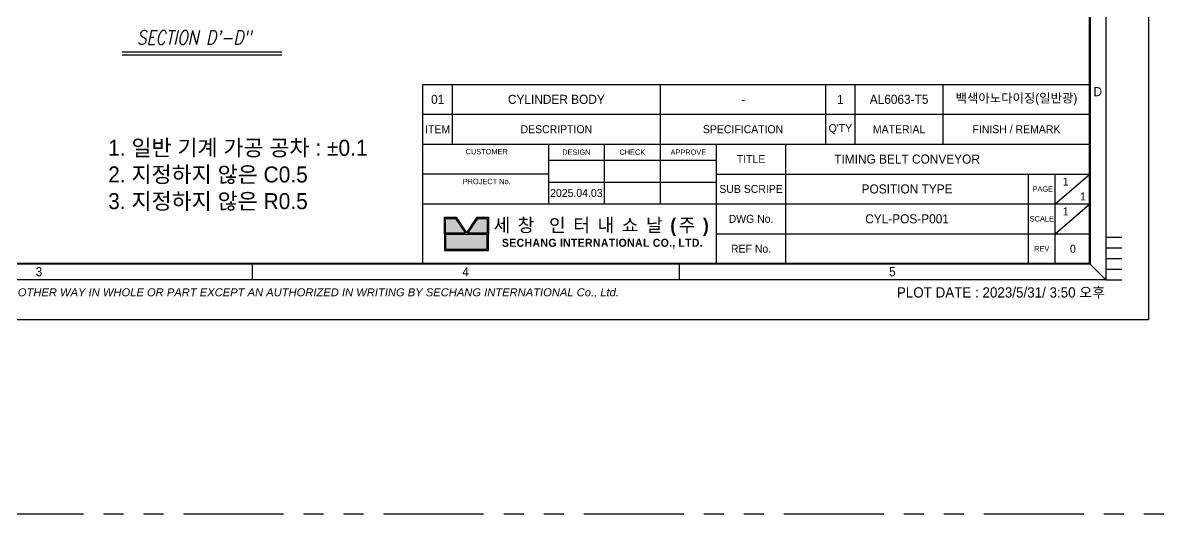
# Model space of a CAD drawing. Header units: inches. Extents: x 0 to 23821, y 0 to 11279.
# Drawn here: x 17186.4 to 17613.2, y 8557.2 to 8741.4 of the extents above; entities that cross this region are included whole.
import ezdxf
from ezdxf.enums import TextEntityAlignment as Align

# ---------------------------------------------------------------- set-up
doc = ezdxf.new("R2010")
doc.units = ezdxf.units.IN
doc.header["$LTSCALE"] = 10
doc.header["$MEASUREMENT"] = 0
for name, pattern in [('CENTER', [2, 1.25, -0.25, 0.25, -0.25]), ('HIDDEN', [0.375, 0.25, -0.125]), ('PHANTOM', [2.5, 1.25, -0.25, 0.25, -0.25, 0.25, -0.25])]:
    doc.linetypes.add(name, pattern=pattern)
for name, color, linetype in [('11', 1, 'CENTER'), ('22', 2, 'HIDDEN'), ('66', 6, 'PHANTOM'), ('PHANTOM LINE', 6, 'PHANTOM'), ('T', 3, 'Continuous'), ('THIN LINE', 3, 'Continuous')]:
    doc.layers.add(name, color=color, linetype=linetype)
doc.styles.add('ITALICT', font='italict')
doc.styles.add('SCI', font='')
doc.styles.get('SCI').set_extended_font_data('Gulim')

# ---------------------------------------------------------------- blocks, each defined once
blk = doc.blocks.new('SECHANG TITLE')
h = blk.add_hatch(color=162)
h.dxf.hatch_style = 1
h.paths.add_polyline_path([(6.08, -25.11), (4.21, -25.11), (4.21, -27.9), (7.94, -27.9)])
h.paths.add_polyline_path([(12.06, -25.11), (10.19, -25.11), (8.33, -27.9), (12.06, -27.9)])
h.paths.add_polyline_path([(12.06, -28.1), (4.21, -28.1), (4.21, -30.89), (12.06, -30.89)])
at = {"color": 3}
for p, q in [((125, 0), (125, -33.6)), ((0, -5.6), (125, -5.6)), ((0, -33.6), (0, -5.6)), ((5.5, -11.2), (5.5, -5.6)), ((44.5, -22.4), (44.5, -5.6)), ((75.5, -11.2), (75.5, -5.6)), ((81, -11.2), (81, -5.6)), ((97.5, -11.2), (97.5, -5.6)), ((0, -11.2), (125, -11.2)), ((23.5, -11.2), (23.5, -22.4)), ((34, -22.4), (34, -11.2)), ((55, -33.6), (55, -11.2)), ((68, -33.6), (68, -11.2)), ((23.5, -14.2), (55, -14.2)), ((23.5, -16.8), (0, -16.8)), ((55, -16.8), (125, -16.8)), ((113.5, -33.6), (113.5, -16.8)), ((118.5, -22.4), (125, -16.8)), ((118.5, -33.6), (118.5, -16.8)), ((23.5, -18.3), (55, -18.3)), ((0, -22.4), (125, -22.4)), ((118.5, -28), (125, -22.4)), ((55, -28), (125, -28)), ((0, -33.6), (125, -33.6))]:
    blk.add_line(p, q, dxfattribs=at)
for p, q in [((4, -28), (4, -24.9)), ((4, -24.9), (6.19, -24.9)), ((4.21, -27.9), (4.21, -25.11)), ((4.21, -25.11), (6.08, -25.11)), ((6.08, -25.11), (7.94, -27.9)), ((6.19, -24.9), (8.13, -27.81)), ((10.08, -24.9), (8.13, -27.81)), ((10.19, -25.11), (8.33, -27.9)), ((10.08, -24.9), (12.27, -24.9)), ((10.19, -25.11), (12.06, -25.11)), ((12.06, -25.11), (12.06, -27.9)), ((12.27, -24.9), (12.27, -28)), ((4, -28), (4, -31.1)), ((7.94, -27.9), (4.21, -27.9)), ((12.06, -28.1), (4.21, -28.1)), ((4.21, -28.1), (4.21, -30.89)), ((12.06, -27.9), (8.33, -27.9)), ((12.06, -30.89), (12.06, -28.1)), ((12.27, -31.1), (12.27, -28)), ((4, -31.1), (12.27, -31.1)), ((4.21, -30.89), (12.06, -30.89))]:
    blk.add_line(p, q)
at = {"attachment_point": 5, "style": 'SCI'}
for s, insert, char_height, width in [('ITEM', (2.75, -8.4), 1.5, 5.5), ('DESCRIPTION', (25, -8.4), 1.5, 39), ('SPECIFICATION', (60, -8.4), 1.5, 31), ("Q'TY", (78.25, -8.4), 1.5, 5.5), ('MATERIAL', (89.25, -8.4), 1.5, 16.5), ('FINISH / REMARK', (111.25, -8.4), 1.5, 27.5), (' CUSTOMER', (11.75, -12.6), 1, 23.5), ('DESIGN', (28.75, -12.7), 1, 10.5), ('CHECK', (39.25, -12.7), 1, 10.5), ('APPROVE', (49.75, -12.7), 1, 10.5), ('TITLE', (61.5, -14), 1.5, 13), (' PROJECT No.', (11.75, -18.2), 1, 23.5), ('SUB SCRIPE', (61.5, -19.6), 1.5, 13), (' PAGE', (116, -19.6), 1, 5), ('{\\fGulim|b1|i0|c129|p50;\\T1.45;세창 인터내쇼날(주)}', (33.63, -26.75), 2.5, 38.7333), ('DWG No.', (61.5, -25.2), 1.5, 13), ('SCALE', (116, -25.2), 1, 5), ('{\\fGulim|b1|i0|c129|p50;\\T1.05;SECHANG INTERNATIONAL CO., LTD.}', (33.63, -29.85), 1.5, 38.7333), ('REF No.', (61.5, -30.8), 1.5, 13), ('REV', (116, -30.8), 1, 5)]:
    blk.add_mtext(s, dxfattribs=dict(at, insert=insert, char_height=char_height, width=width))
blk = doc.blocks.new('SECHANG A3')
blk.add_line((202, 15.5), (205, 15.5))
at = {"color": 2}
for p, q in [((42, 10.5), (42, 7.5)), ((122, 10.5), (122, 7.5)), ((199, 10.5), (202, 7.5))]:
    blk.add_line(p, q, dxfattribs=at)
at = {"color": 1}
blk.add_lwpolyline([(-210, 297), (210, 297), (210, 0), (-210, 0)], close=True, dxfattribs=at)
at = {"color": 2}
blk.add_lwpolyline([(-198, 289.5), (202, 289.5), (202, 7.5), (-198, 7.5)], close=True, dxfattribs=at)
at = {"const_width": 0.4}
blk.add_lwpolyline([(-195, 286.5), (199, 286.5), (199, 10.5), (-195, 10.5)], close=True, dxfattribs=at)
at = {"layer": '11', "ltscale": 5}
blk.add_line((202, 11.5), (205, 11.5), dxfattribs=at)
at = {"layer": '22', "ltscale": 5}
blk.add_line((202, 13.5), (205, 13.5), dxfattribs=at)
at = {"layer": '66', "ltscale": 3}
blk.add_line((202, 9.5), (205, 9.5), dxfattribs=at)
at = {"layer": 'T'}
blk.add_line((202, 7.5), (205, 7.5), dxfattribs=at)
blk.add_blockref('SECHANG TITLE', (74, 44.1))
at = {"linetype": 'Continuous', "style": 'SCI'}
blk.add_text('PLOT DATE : 2023/5/31/ 3:50 오후', height=1.92, dxfattribs=at).set_placement((201.86, 4.16), align=Align.RIGHT)
at = {"color": 2, "style": 'SCI'}
for s, insert, char_height, width, attachment_point in [('D', (200.5, 42.75), 1.7, 3, 5), ('1. 일반 기계 가공 공차 : ±0.1\\P2. 지정하지 않은 C0.5\\P3. 지정하지 않은 R0.5', (14.98, 27.07), 3, 83.5818, 4), ('TIMING BELT CONVEYOR', (164.75, 30.1), 1.7, 45.5, 5), ('2025.04.03', (102.75, 23.75), 1.5, 10.5, 5), ('\\pi1.42726;1', (195.75, 23.1), 1.5, 3.25, 4), ('3', (2, 9), 1.7, 80, 5), ('4', (82, 9), 1.7, 80, 5), ('5', (162, 9), 1.7, 80, 5)]:
    blk.add_mtext(s, dxfattribs=dict(at, insert=insert, char_height=char_height, width=width, attachment_point=attachment_point))
at = {"color": 3, "insert": (-198, 5), "char_height": 1.5, "width": 400.0238, "attachment_point": 4, "style": 'SCI'}
blk.add_mtext('{\\fArial|b0|i1|c0|p34;THIS DRAWING CONTAINS CONFIDENTIAL INFORMATION PROPRIETARY TO SECHANG INTERNATIONAL Co., Ltd.   IT MUST NOT BE REPRODUCED OR DISCLOSED TO OTHERS OR USED IN  ANY OTHER WAY IN WHOLE OR PART EXCEPT AN AUTHORIZED IN WRITING BY SECHANG INTERNATIONAL Co., Ltd.  }', dxfattribs=at)
blk = doc.blocks.new('A$C22515e4a')
at = {"color": 3}
for p, q in [((0, 0), (125, 0)), ((0, -5.6), (0, 0)), ((5.5, -5.6), (5.5, 0)), ((44.5, -5.6), (44.5, 0)), ((75.5, -5.6), (75.5, 0)), ((81, -5.6), (81, 0)), ((97.5, -5.6), (97.5, 0)), ((125, 0), (125, -5.6))]:
    blk.add_line(p, q, dxfattribs=at)

msp = doc.modelspace()

# ---------------------------------------------------------------- linework, layer by layer
msp.add_line((17223.65537994, 8729.34707251), (17283.49472206, 8729.34707251))
at = {"layer": 'PHANTOM LINE', "ltscale": 3}
msp.add_lwpolyline([(16750, 9231.93953276), (18934.20270614, 9231.93953276), (18934.20270614, 8557.16150801), (16750, 8557.16150801)], close=True, dxfattribs=at)
at = {"layer": 'THIN LINE'}
msp.add_line((17223.65537994, 8730.45019063), (17283.49472206, 8730.45019063), dxfattribs=at)

# ---------------------------------------------------------------- block references
at = {"xscale": 2, "yscale": 2, "zscale": 2}
for name, p in [('SECHANG A3', (17188.45780541, 8630.07531183)), ('A$C22515e4a', (17336.45780541, 8718.27531183))]:
    msp.add_blockref(name, p, dxfattribs=at)

# ---------------------------------------------------------------- texts
at = {"color": 2, "style": 'SCI'}
for s, insert, char_height, width, attachment_point in [('01', (17341.95780541, 8712.67531183), 3.4, 11, 5), ('CYLINDER BODY', (17386.45780541, 8712.67531183), 3.4, 78, 5), ('-', (17456.45780541, 8712.67531183), 3.4, 62, 5), ('1', (17492.95780541, 8712.67531183), 3.4, 11, 5), ('AL6063-T5', (17514.95780541, 8712.67531183), 3.4, 33, 5), ('백색아노다이징(일반광)', (17558.95780541, 8712.67531183), 3.4, 55, 5), ('\\pi2.85453;1', (17573.45780541, 8681.87531183), 3, 6.5, 4), ('POSITION TYPE', (17517.95780541, 8679.07531183), 3.4, 91, 5), ('CYL-POS-P001', (17517.95780541, 8667.87531183), 3.4, 91, 5), ('\\pi2.85453;1', (17573.45780541, 8670.67531183), 3, 6.5, 4), ('\\pi5.57723;0', (17573.45780541, 8656.67531183), 3, 13, 4)]:
    msp.add_mtext(s, dxfattribs=dict(at, insert=insert, char_height=char_height, width=width, attachment_point=attachment_point))
at = {"layer": 'THIN LINE', "ltscale": 5, "style": 'ITALICT', "width": 0.8}
msp.add_text('SECTION D\'-D"', height=5.2416279553, dxfattribs=at).set_placement((17229.19449871, 8733.22854473, -0.25847114))

doc.saveas('drawing.dxf')
